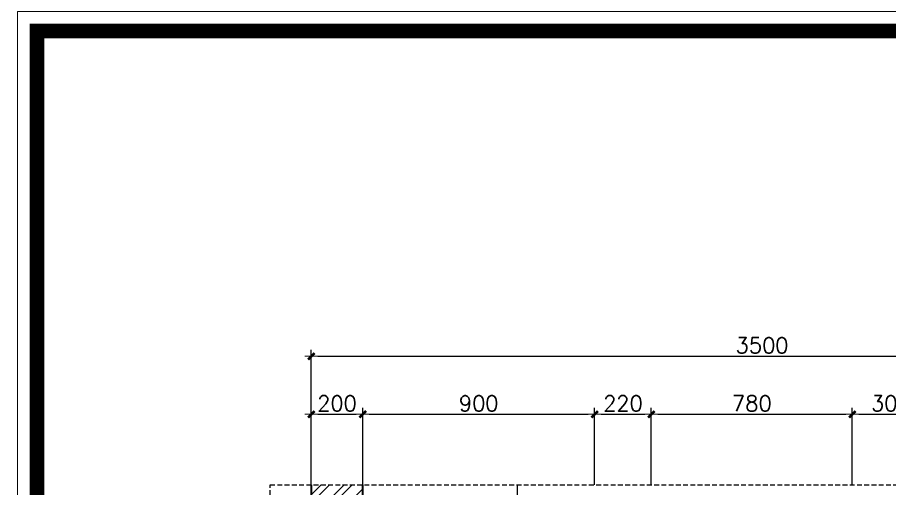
# Model space of a CAD drawing. Header units: millimetres. Extents: x 615730 to 2792744, y 139412 to 597571.
# Drawn here: x 840910 to 854451, y 242624 to 249936 of the extents above; entities that cross this region are included whole.
import ezdxf

# ---------------------------------------------------------------- set-up
doc = ezdxf.new("R2010")
doc.units = ezdxf.units.MM
doc.header["$MEASUREMENT"] = 0
doc.header["$PDMODE"] = 34
doc.linetypes.add('HIDDEN', pattern=[0.375, 0.25, -0.125])
doc.layers.get('0').update_dxf_attribs({"lineweight": 5})
for name, color, linetype in [('DUT', 250, 'HIDDEN'), ('H', 252, 'Continuous'), ('VL', 155, 'Continuous')]:
    doc.layers.add(name, color=color, linetype=linetype)
for name, color, linetype, lineweight in [('NETNGOAITUONG', 1, 'Continuous', 40), ('thay', 7, 'Continuous', 15), ('VLIEU', 250, 'Continuous', 9)]:
    doc.layers.add(name, color=color, linetype=linetype, lineweight=lineweight)
doc.styles.add('romans', font='romans.shx', dxfattribs={"height": 240})
doc.dimstyles.new('1-50', dxfattribs={"dimtxt": 200, "dimasz": 100, "dimexe": 100, "dimexo": 0, "dimgap": 50, "dimtad": 1, "dimdec": 0, "dimlfac": 0.25, "dimzin": 0, "dimdsep": 46, "dimtxsty": 'romans', "dimblk": ']', "dimcen": 0, "dimdle": 100, "dimclrd": 148, "dimclre": 148, "dimclrt": 2, "dimadec": 0, "dimazin": 0, "dimtfac": 1.111111, "dimtdec": 0, "dimtix": 1, "dimtmove": 2, "dimatfit": 3, "dimldrblk": ']', "dimfxl": 200, "dimtolj": 1, "dimtzin": 0, "dimarcsym": 0})

# ---------------------------------------------------------------- blocks, each defined once
blk = doc.blocks.new(']')
for p, q in [((1, 0), (-1, 0)), ((0, 1), (0, -1))]:
    blk.add_line(p, q)
at = {"color": 9, "const_width": 0.4}
blk.add_lwpolyline([(-0.51, -0.51), (0.51, 0.51)], dxfattribs=at)
blk = doc.blocks.new('*D1664')
at = {"layer": 'DEFPOINTS', "color": 0, "ltscale": 10, "transparency": 16777216}
for p in [(846272, 243777), (845472, 242681), (846272, 242681)]:
    blk.add_point(p, dxfattribs=at)
at = {"layer": 'VLIEU', "color": 148, "lineweight": -2, "ltscale": 10, "transparency": 16777216}
for p, q in [((845472, 242681), (845472, 243877)), ((846272, 242681), (846272, 243877)), ((845572, 243777), (846172, 243777))]:
    blk.add_line(p, q, dxfattribs=at)
at = {"layer": 'VLIEU', "color": 148, "lineweight": -2, "ltscale": 10, "transparency": 16777216, "xscale": 100, "yscale": 100, "zscale": 100, "rotation": 180}
blk.add_blockref(']', (845472, 243777), dxfattribs=at)
at = {"layer": 'VLIEU', "color": 148, "lineweight": -2, "ltscale": 10, "transparency": 16777216, "xscale": 100, "yscale": 100, "zscale": 100}
blk.add_blockref(']', (846272, 243777), dxfattribs=at)
at = {"layer": 'VLIEU', "color": 2, "ltscale": 10, "transparency": 16777216, "insert": (845872, 243947), "char_height": 240, "attachment_point": 5, "style": 'romans'}
blk.add_mtext('\\A1;200', dxfattribs=at)
blk = doc.blocks.new('*D1665')
at = {"layer": 'DEFPOINTS', "color": 0, "ltscale": 10, "transparency": 16777216}
for p in [(849872, 243777), (846272, 242681), (849872, 242681)]:
    blk.add_point(p, dxfattribs=at)
at = {"layer": 'VLIEU', "color": 148, "lineweight": -2, "ltscale": 10, "transparency": 16777216}
for p, q in [((846272, 242681), (846272, 243877)), ((849872, 242681), (849872, 243877)), ((846372, 243777), (849772, 243777))]:
    blk.add_line(p, q, dxfattribs=at)
at = {"layer": 'VLIEU', "color": 148, "lineweight": -2, "ltscale": 10, "transparency": 16777216, "xscale": 100, "yscale": 100, "zscale": 100, "rotation": 180}
blk.add_blockref(']', (846272, 243777), dxfattribs=at)
at = {"layer": 'VLIEU', "color": 148, "lineweight": -2, "ltscale": 10, "transparency": 16777216, "xscale": 100, "yscale": 100, "zscale": 100}
blk.add_blockref(']', (849872, 243777), dxfattribs=at)
at = {"layer": 'VLIEU', "color": 2, "ltscale": 10, "transparency": 16777216, "insert": (848072, 243947), "char_height": 240, "attachment_point": 5, "style": 'romans'}
blk.add_mtext('\\A1;900', dxfattribs=at)
blk = doc.blocks.new('*D1666')
at = {"layer": 'DEFPOINTS', "color": 0, "ltscale": 10, "transparency": 16777216}
for p in [(850752, 243777), (849872, 242681), (850752, 242681)]:
    blk.add_point(p, dxfattribs=at)
at = {"layer": 'VLIEU', "color": 148, "lineweight": -2, "ltscale": 10, "transparency": 16777216}
for p, q in [((849872, 242681), (849872, 243877)), ((850752, 242681), (850752, 243877)), ((849972, 243777), (850652, 243777))]:
    blk.add_line(p, q, dxfattribs=at)
at = {"layer": 'VLIEU', "color": 148, "lineweight": -2, "ltscale": 10, "transparency": 16777216, "xscale": 100, "yscale": 100, "zscale": 100, "rotation": 180}
blk.add_blockref(']', (849872, 243777), dxfattribs=at)
at = {"layer": 'VLIEU', "color": 148, "lineweight": -2, "ltscale": 10, "transparency": 16777216, "xscale": 100, "yscale": 100, "zscale": 100}
blk.add_blockref(']', (850752, 243777), dxfattribs=at)
at = {"layer": 'VLIEU', "color": 2, "ltscale": 10, "transparency": 16777216, "insert": (850312, 243947), "char_height": 240, "attachment_point": 5, "style": 'romans'}
blk.add_mtext('\\A1;220', dxfattribs=at)
blk = doc.blocks.new('*D1667')
at = {"layer": 'DEFPOINTS', "color": 0, "ltscale": 10, "transparency": 16777216}
for p in [(853872, 243777), (850752, 242681), (853872, 242681)]:
    blk.add_point(p, dxfattribs=at)
at = {"layer": 'VLIEU', "color": 148, "lineweight": -2, "ltscale": 10, "transparency": 16777216}
for p, q in [((850752, 242681), (850752, 243877)), ((853872, 242681), (853872, 243877)), ((850852, 243777), (853772, 243777))]:
    blk.add_line(p, q, dxfattribs=at)
at = {"layer": 'VLIEU', "color": 148, "lineweight": -2, "ltscale": 10, "transparency": 16777216, "xscale": 100, "yscale": 100, "zscale": 100, "rotation": 180}
blk.add_blockref(']', (850752, 243777), dxfattribs=at)
at = {"layer": 'VLIEU', "color": 148, "lineweight": -2, "ltscale": 10, "transparency": 16777216, "xscale": 100, "yscale": 100, "zscale": 100}
blk.add_blockref(']', (853872, 243777), dxfattribs=at)
at = {"layer": 'VLIEU', "color": 2, "ltscale": 10, "transparency": 16777216, "insert": (852312, 243947), "char_height": 240, "attachment_point": 5, "style": 'romans'}
blk.add_mtext('\\A1;780', dxfattribs=at)
blk = doc.blocks.new('*D1668')
at = {"layer": 'DEFPOINTS', "color": 0, "ltscale": 10, "transparency": 16777216}
for p in [(855072, 243777), (853872, 242681), (855072, 242681)]:
    blk.add_point(p, dxfattribs=at)
at = {"layer": 'VLIEU', "color": 148, "lineweight": -2, "ltscale": 10, "transparency": 16777216}
for p, q in [((853872, 242681), (853872, 243877)), ((855072, 242681), (855072, 243877)), ((853972, 243777), (854972, 243777))]:
    blk.add_line(p, q, dxfattribs=at)
at = {"layer": 'VLIEU', "color": 148, "lineweight": -2, "ltscale": 10, "transparency": 16777216, "xscale": 100, "yscale": 100, "zscale": 100, "rotation": 180}
blk.add_blockref(']', (853872, 243777), dxfattribs=at)
at = {"layer": 'VLIEU', "color": 148, "lineweight": -2, "ltscale": 10, "transparency": 16777216, "xscale": 100, "yscale": 100, "zscale": 100}
blk.add_blockref(']', (855072, 243777), dxfattribs=at)
at = {"layer": 'VLIEU', "color": 2, "ltscale": 10, "transparency": 16777216, "insert": (854472, 243947), "char_height": 240, "attachment_point": 5, "style": 'romans'}
blk.add_mtext('\\A1;300', dxfattribs=at)
blk = doc.blocks.new('*D1672')
at = {"layer": 'DEFPOINTS', "color": 0, "ltscale": 10, "transparency": 16777216}
for p in [(859472, 244677), (845472, 242681), (859472, 242681)]:
    blk.add_point(p, dxfattribs=at)
at = {"layer": 'VLIEU', "color": 148, "lineweight": -2, "ltscale": 10, "transparency": 16777216}
for p, q in [((845472, 242681), (845472, 244777)), ((859472, 242681), (859472, 244777)), ((845572, 244677), (859372, 244677))]:
    blk.add_line(p, q, dxfattribs=at)
at = {"layer": 'VLIEU', "color": 148, "lineweight": -2, "ltscale": 10, "transparency": 16777216, "xscale": 100, "yscale": 100, "zscale": 100, "rotation": 180}
blk.add_blockref(']', (845472, 244677), dxfattribs=at)
at = {"layer": 'VLIEU', "color": 148, "lineweight": -2, "ltscale": 10, "transparency": 16777216, "xscale": 100, "yscale": 100, "zscale": 100}
blk.add_blockref(']', (859472, 244677), dxfattribs=at)
at = {"layer": 'VLIEU', "color": 2, "ltscale": 10, "transparency": 16777216, "insert": (852472, 244847), "char_height": 240, "attachment_point": 5, "style": 'romans'}
blk.add_mtext('\\A1;3500', dxfattribs=at)

msp = doc.modelspace()

# ---------------------------------------------------------------- hatches: boundary and pattern name
at = {"layer": 'VLIEU', "ltscale": 10}
h = msp.add_hatch(dxfattribs=at)
h.set_pattern_fill('STEEL', color=256, scale=2000, style=0)
h.set_pattern_definition([(45, (-1879227.68, -928078.7), (-176.776695, 176.776695), []), (45, (-1879227.68, -927953.7), (-176.776695, 176.776695), [])])
edge = h.paths.add_edge_path()
edge.add_line((846271.9, 242681.4), (845471.9, 242681.4))
edge.add_line((845471.9, 242681.4), (845471.9, 233967.6))
edge.add_line((845471.9, 233967.6), (844834, 233967.6))
edge.add_line((844834, 233967.6), (844834, 233167.5))
edge.add_line((844834, 233167.5), (850771.9, 233167.6))
edge.add_line((850771.9, 233167.6), (850771.9, 233967.6))
edge.add_line((850771.9, 233967.6), (846271.9, 233967.6))
edge.add_line((846271.9, 233967.6), (846271.9, 241967.6))
edge.add_line((846271.9, 241967.6), (847482.7, 241967.6))
edge.add_arc((847581.3, 241950.4), 100, 9.87302, 170.12698, ccw=False)
edge.add_line((847679.8, 241967.6), (848082.7, 241967.6))
edge.add_arc((848181.3, 241950.4), 100, 9.87302, 170.12698, ccw=False)
edge.add_line((848279.8, 241967.6), (848682.7, 241967.6))
edge.add_arc((848781.3, 241950.4), 100, 9.87302, 170.12698, ccw=False)
edge.add_line((848879.8, 241967.6), (850751.9, 241967.6))
edge.add_line((850751.9, 241967.6), (850751.9, 242367.6))
edge.add_line((850751.9, 242367.6), (846271.9, 242367.6))
edge.add_line((846271.9, 242367.6), (846271.9, 242681.4))

# ---------------------------------------------------------------- linework, layer by layer
at = {"layer": 'DUT', "color": 2, "ltscale": 300}
msp.add_lwpolyline([(844834, 242681.4), (860334.1, 242681.4), (860334.1, 232397.9), (844834, 232397.9)], close=True, dxfattribs=at)
at = {"layer": 'H', "const_width": 227.1}
msp.add_lwpolyline([(841213, 218543), (885568.5, 218543), (885568.5, 249728.1), (841213, 249728.1)], close=True, dxfattribs=at)
at = {"layer": 'NETNGOAITUONG'}
for points in [[(844834, 233167.5), (850771.9, 233167.6), (850771.9, 233167.6), (850771.9, 233167.6), (850771.9, 233167.6), (850771.9, 233167.6), (850771.9, 233967.6), (847071.9, 233967.6), (846271.9, 233967.6), (846271.9, 241967.6), (850751.9, 241967.6), (850751.9, 242367.6), (846271.9, 242367.6), (846271.9, 242681.4)], [(845471.9, 242681.4), (845471.9, 233967.6), (844834, 233967.6)]]:
    msp.add_lwpolyline(points, dxfattribs=at)
at = {"layer": 'thay', "linetype": 'Continuous'}
msp.add_lwpolyline([(840910.3, 218240.2), (885871.2, 218240.2), (885871.2, 250030.8), (840910.3, 250030.8)], close=True, dxfattribs=at)
at = {"layer": 'VL', "ltscale": 10}
msp.add_line((848671.1, 242681.4), (848671.1, 242367.6), dxfattribs=at)

# ---------------------------------------------------------------- dimensions: what is measured, and where the dimension line sits
at = {"layer": 'VLIEU', "ltscale": 10}
for base, p1, p2, picture, middle in [((859472, 244677.1), (845471.7, 242681.4), (859472, 242681.4), '*D1672', (852471.8, 244847.1)), ((846271.9, 243777.4), (845471.7, 242681.4), (846271.9, 242681.4), '*D1664', (845871.8, 243947.4)), ((849871.9, 243777.4), (846271.9, 242681.4), (849871.9, 242681.4), '*D1665', (848071.9, 243947.4)), ((850751.9, 243777.4), (849871.9, 242681.4), (850751.9, 242681.4), '*D1666', (850311.9, 243947.4)), ((853871.9, 243777.4), (850751.9, 242681.4), (853871.9, 242681.4), '*D1667', (852311.9, 243947.4)), ((855071.9, 243777.4), (853871.9, 242681.4), (855071.9, 242681.4), '*D1668', (854471.9, 243947.4))]:
    dim = msp.add_linear_dim(base=base, p1=p1, p2=p2, dimstyle='1-50', dxfattribs=at)
    dim.commit()
    dim.dimension.update_dxf_attribs({"geometry": picture, "text_midpoint": middle})

doc.saveas('drawing.dxf')
